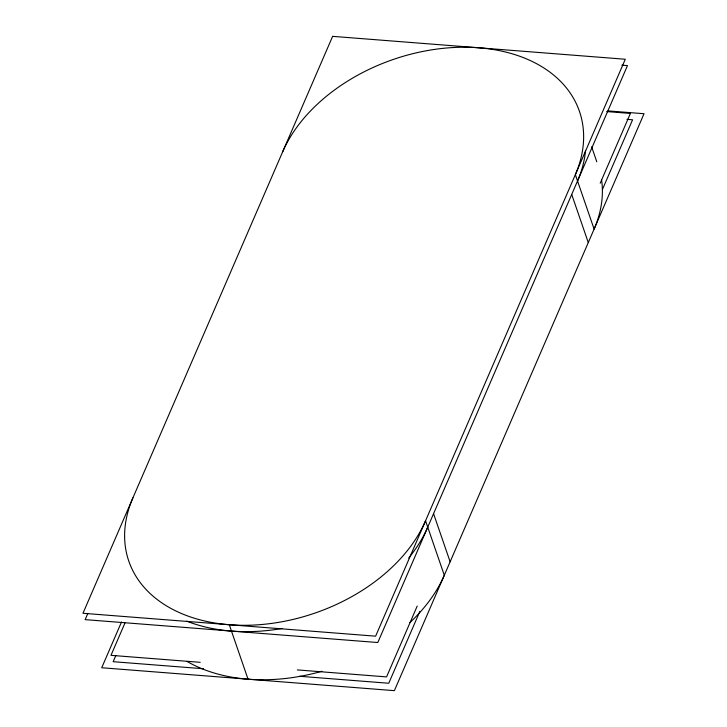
<?xml version="1.0" encoding="UTF-8"?>
<svg xmlns="http://www.w3.org/2000/svg" width="727" height="727" viewBox="0 0 727 727"><rect width="100%" height="100%" fill="white"/><g stroke="black" fill="none" stroke-linecap="round" stroke-linejoin="round"><path stroke-width="1.09" d="M87.849 613.388L85.141 619.631L377.804 642.532L627.474 65.603L621.83 65.166M121.5 622.03L101.716 667.749L394.37 690.65L644.04 113.721L607.881 110.886M124.944 623.048L110.977 655.336L200.198 662.315M115.866 655.436L113.158 661.688L203.515 668.758M417.207 606.073L386.555 676.901L297.334 669.912M600.211 183.213L630.409 113.43L606.691 111.567M419.852 611.389L388.745 683.253L299.524 676.274M602.392 189.565L632.59 119.782L626.947 119.337M591.642 146.818L596.794 161.785M571.713 194.454L588.279 242.564M433.565 513.689L450.131 561.798M132.896 497.895A159.095 109.722 -19 0 0 229.287 624.729L248.043 679.2M427.74 527.148A159.095 109.722 -19 0 1 408.692 558.036M282.176 628.464A159.095 109.722 -19 0 1 186.766 621.158M409.955 622.521A159.095 109.722 -19 0 0 444.306 575.266L425.549 520.796A159.095 109.722 -19 0 1 229.287 624.729M321.916 671.257A159.095 109.722 -19 0 1 187.048 661.425M601.574 179.742A159.095 109.722 -19 0 1 594.104 229.105L575.357 174.634A159.095 109.722 -19 0 0 478.957 47.8A159.095 109.722 -19 0 0 282.694 151.734M585.517 150.362A159.095 109.722 -19 0 1 577.538 180.987M332.63 36.35L82.96 613.279L375.614 636.18L625.284 59.251L332.63 36.35"/></g></svg>
